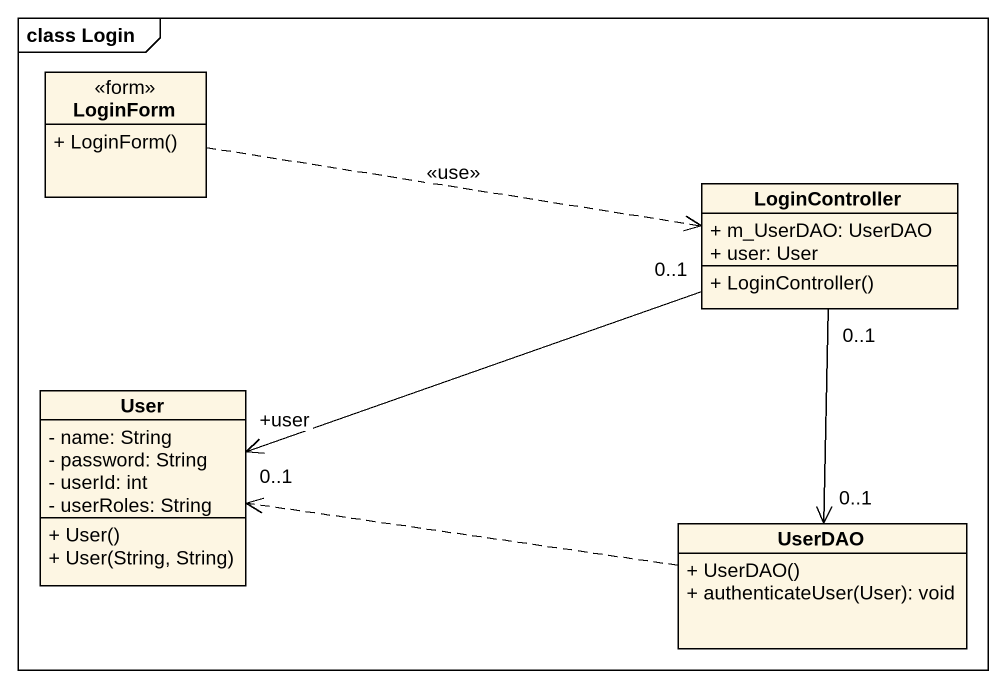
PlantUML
@startuml
mainframe class Login
hide circle
hide empty members
skinparam classAttributeIconSize 0
class LoginForm <<form>> {
  + LoginForm()
}
class LoginController {
  + m_UserDAO: UserDAO
  + user: User
  + LoginController()
}
class User {
  - name: String
  - password: String
  - userId: int
  - userRoles: String
  + User()
  + User(String, String)
}
class UserDAO {
  + UserDAO()
  + authenticateUser(User): void
}
LoginForm .right.> LoginController : <<use>>
LoginController "0..1" -left-> "+user\n0..1" User
LoginController "0..1" --> "0..1" UserDAO
UserDAO .left.> User
@enduml
